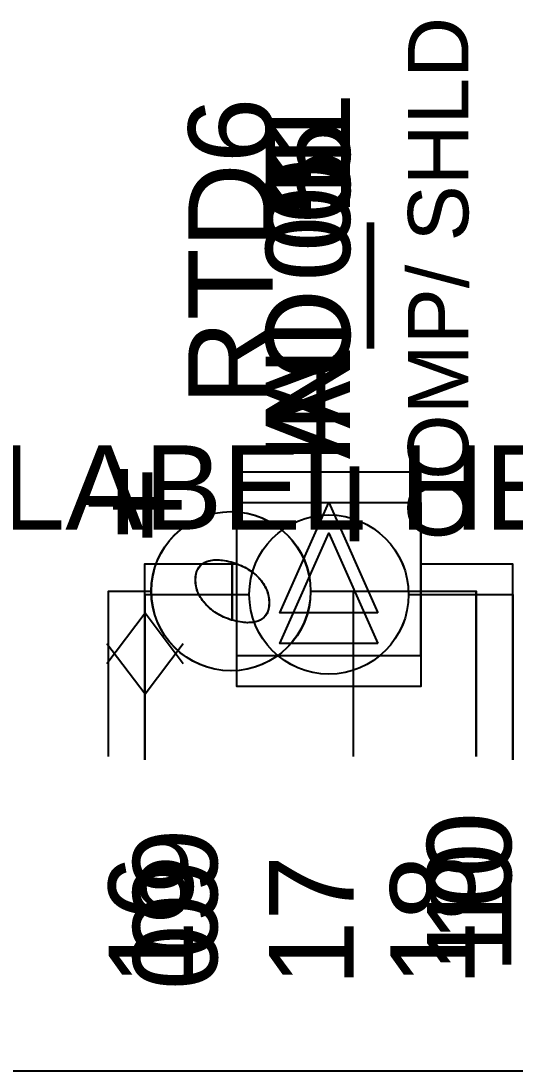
# Model space of a CAD drawing. Extents: x 1.1 to 23.7, y 0.2 to 17.2.
# Drawn here: x 11.245 to 11.648, y 4.132 to 4.989 of the extents above; entities that cross this region are included whole.
import ezdxf

# ---------------------------------------------------------------- set-up
doc = ezdxf.new("R2010")
doc.units = 0
doc.header["$MEASUREMENT"] = 0
for name, color, linetype in [('4_01__0-__NO_CARD', 7, 'CONTINUOUS'), ('4_02__B-___3__DI___4__DO__', 7, 'CONTINUOUS'), ('4_03__1-___4__DI___4__DO', 7, 'CONTINUOUS'), ('4_04__C-___4__DI___4__FHCI', 7, 'CONTINUOUS'), ('4_05__5-___8__AI', 7, 'CONTINUOUS'), ('4_06__6-___4__AI___4__AO', 7, 'CONTINUOUS'), ('4_07__3-___8__DI', 7, 'CONTINUOUS'), ('4_08__D-___4__DI___2__FORM', 7, 'CONTINUOUS'), ('5_01__9-_0-___10__RTD___NO', 7, 'CONTINUOUS'), ('5_02__9-_B-___10__RTD____3', 7, 'CONTINUOUS'), ('5_03__9-_1-___10__RTD____4', 7, 'CONTINUOUS'), ('5_04__9-_C-___10__RTD____4', 7, 'CONTINUOUS'), ('5_05__9-_5-___10__RTD____8', 7, 'CONTINUOUS'), ('5_06__9-_6-___10__RTD____4', 7, 'CONTINUOUS'), ('5_07__9-_71___10__RTD____3', 7, 'CONTINUOUS'), ('5_08__9-_72___10__RTD____5', 7, 'CONTINUOUS'), ('5_09__9-_73___10__RTD____5', 7, 'CONTINUOUS'), ('5_10__9-_74___10__RTD____3', 7, 'CONTINUOUS'), ('5_11__9-_75___10__RTD____5', 7, 'CONTINUOUS'), ('5_12__9-_76___10__RTD____5', 7, 'CONTINUOUS'), ('5_13__9-_3-___10__RTD____8', 7, 'CONTINUOUS'), ('5_14__9-_D-___10__RTD____4', 7, 'CONTINUOUS'), ('7_00______DWG_', 7, 'CONTINUOUS')]:
    doc.layers.add(name, color=color, linetype=linetype)
doc.styles.add('ARIAL', font='arial.ttf')

msp = doc.modelspace()

# ---------------------------------------------------------------- linework, layer by layer
at = {"layer": '4_02__B-___3__DI___4__DO__'}
for points in [[(11.57149, 4.59604), (11.57149, 4.44605), (11.42151, 4.44605), (11.42151, 4.59604), (11.57149, 4.59604)], [(11.53647, 4.48105), (11.45647, 4.48105), (11.49649, 4.57105), (11.53647, 4.48105)], [(11.34643, 4.38607), (11.34641, 4.52105), (11.42148, 4.52105)], [(11.57152, 4.52105), (11.64662, 4.52105), (11.64662, 4.38607)], [(11.31521, 4.48105), (11.34645, 4.43983), (11.37766, 4.48105)]]:
    msp.add_lwpolyline(points, dxfattribs=at)
at = {"layer": '4_03__1-___4__DI___4__DO'}
for points in [[(11.34662, 4.38607), (11.3466, 4.52105), (11.43161, 4.52105)], [(11.56163, 4.52105), (11.64662, 4.52105), (11.64662, 4.38607)]]:
    msp.add_lwpolyline(points, dxfattribs=at)
msp.add_circle((11.49662, 4.52105), 0.06501, dxfattribs=at)
at = {"layer": '4_04__C-___4__DI___4__FHCI'}
for points in [[(11.34662, 4.38607), (11.3466, 4.52105), (11.43161, 4.52105)], [(11.56163, 4.52105), (11.64662, 4.52105), (11.64662, 4.38607)]]:
    msp.add_lwpolyline(points, dxfattribs=at)
msp.add_circle((11.49662, 4.52105), 0.06501, dxfattribs=at)
at = {"layer": '4_05__5-___8__AI'}
for points in [[(11.57145, 4.62103), (11.57145, 4.47104), (11.42148, 4.47104), (11.42148, 4.62103), (11.57145, 4.62103)], [(11.53643, 4.50604), (11.45643, 4.50604), (11.49644, 4.59604), (11.53643, 4.50604)], [(11.34646, 4.41107), (11.34643, 4.54605), (11.42145, 4.54605)], [(11.57148, 4.54605), (11.64658, 4.54605), (11.64658, 4.41107)], [(11.31524, 4.46483), (11.34647, 4.50606), (11.37767, 4.46483)]]:
    msp.add_lwpolyline(points, dxfattribs=at)
at = {"layer": '4_06__6-___4__AI___4__AO'}
for points in [[(11.57145, 4.62103), (11.57145, 4.47104), (11.42148, 4.47104), (11.42148, 4.62103), (11.57145, 4.62103)], [(11.53643, 4.50604), (11.45643, 4.50604), (11.49644, 4.59604), (11.53643, 4.50604)], [(11.34646, 4.41107), (11.34643, 4.54605), (11.42145, 4.54605)], [(11.57148, 4.54605), (11.64658, 4.54605), (11.64658, 4.41107)], [(11.31524, 4.46483), (11.34647, 4.50606), (11.37767, 4.46483)]]:
    msp.add_lwpolyline(points, dxfattribs=at)
at = {"layer": '4_07__3-___8__DI'}
for points in [[(11.34661, 4.38607), (11.34658, 4.52105), (11.43157, 4.52105)], [(11.56159, 4.52105), (11.64658, 4.52105), (11.64658, 4.38607)]]:
    msp.add_lwpolyline(points, dxfattribs=at)
msp.add_circle((11.49661, 4.52105), 0.06501, dxfattribs=at)
at = {"layer": '4_08__D-___4__DI___2__FORM'}
for points in [[(11.34662, 4.38607), (11.3466, 4.52105), (11.43161, 4.52105)], [(11.56163, 4.52105), (11.64662, 4.52105), (11.64662, 4.38607)]]:
    msp.add_lwpolyline(points, dxfattribs=at)
msp.add_circle((11.49662, 4.52105), 0.06501, dxfattribs=at)
at = {"layer": '5_01__9-_0-___10__RTD___NO'}
msp.add_lwpolyline([(11.38816, 4.53812, -0.142809), (11.39178, 4.54484, -0.133591), (11.39867, 4.54855, -0.092808), (11.40959, 4.54901, -0.064862), (11.42324, 4.54536, -0.069413), (11.4348, 4.53868, -0.080606), (11.44297, 4.52988, -0.095091), (11.44725, 4.51968, -0.105199), (11.44725, 4.50915, -0.143025), (11.44364, 4.50248, -0.13326), (11.43674, 4.49878, -0.092572), (11.42582, 4.49833, -0.064853), (11.41217, 4.50198, -0.069271), (11.40061, 4.50866, -0.080417), (11.39244, 4.51744, -0.095121), (11.38816, 4.52759, -0.105163)], format="xyb", close=True, dxfattribs=at)
for points in [[(11.4177, 4.50004), (11.4177, 4.5473)], [(11.31658, 4.3887), (11.31655, 4.52368), (11.35155, 4.52368)], [(11.48154, 4.52368), (11.61658, 4.52368), (11.61658, 4.3887)], [(11.51657, 4.3887), (11.51657, 4.52368)]]:
    msp.add_lwpolyline(points, dxfattribs=at)
msp.add_circle((11.41654, 4.52368), 0.065, dxfattribs=at)
at = {"layer": '5_02__9-_B-___10__RTD____3'}
msp.add_lwpolyline([(11.38816, 4.53812, -0.142809), (11.39178, 4.54484, -0.133591), (11.39867, 4.54855, -0.092808), (11.40959, 4.54901, -0.064862), (11.42324, 4.54536, -0.069413), (11.4348, 4.53868, -0.080606), (11.44297, 4.52988, -0.095091), (11.44725, 4.51968, -0.105199), (11.44725, 4.50915, -0.143025), (11.44364, 4.50248, -0.13326), (11.43674, 4.49878, -0.092572), (11.42582, 4.49833, -0.064853), (11.41217, 4.50198, -0.069271), (11.40061, 4.50866, -0.080417), (11.39244, 4.51744, -0.095121), (11.38816, 4.52759, -0.105163)], format="xyb", close=True, dxfattribs=at)
for points in [[(11.4177, 4.50004), (11.4177, 4.5473)], [(11.31658, 4.3887), (11.31655, 4.52368), (11.35155, 4.52368)], [(11.48154, 4.52368), (11.61658, 4.52368), (11.61658, 4.3887)], [(11.51657, 4.3887), (11.51657, 4.52368)]]:
    msp.add_lwpolyline(points, dxfattribs=at)
msp.add_circle((11.41654, 4.52368), 0.065, dxfattribs=at)
at = {"layer": '5_03__9-_1-___10__RTD____4'}
msp.add_lwpolyline([(11.38816, 4.53812, -0.142809), (11.39178, 4.54484, -0.133591), (11.39867, 4.54855, -0.092808), (11.40959, 4.54901, -0.064862), (11.42324, 4.54536, -0.069413), (11.4348, 4.53868, -0.080606), (11.44297, 4.52988, -0.095091), (11.44725, 4.51968, -0.105199), (11.44725, 4.50915, -0.143025), (11.44364, 4.50248, -0.13326), (11.43674, 4.49878, -0.092572), (11.42582, 4.49833, -0.064853), (11.41217, 4.50198, -0.069271), (11.40061, 4.50866, -0.080417), (11.39244, 4.51744, -0.095121), (11.38816, 4.52759, -0.105163)], format="xyb", close=True, dxfattribs=at)
for points in [[(11.4177, 4.50004), (11.4177, 4.5473)], [(11.31658, 4.3887), (11.31655, 4.52368), (11.35155, 4.52368)], [(11.48154, 4.52368), (11.61658, 4.52368), (11.61658, 4.3887)], [(11.51657, 4.3887), (11.51657, 4.52368)]]:
    msp.add_lwpolyline(points, dxfattribs=at)
msp.add_circle((11.41654, 4.52368), 0.065, dxfattribs=at)
at = {"layer": '5_04__9-_C-___10__RTD____4'}
msp.add_lwpolyline([(11.38816, 4.53812, -0.142809), (11.39178, 4.54484, -0.133591), (11.39867, 4.54855, -0.092808), (11.40959, 4.54901, -0.064862), (11.42324, 4.54536, -0.069413), (11.4348, 4.53868, -0.080606), (11.44297, 4.52988, -0.095091), (11.44725, 4.51968, -0.105199), (11.44725, 4.50915, -0.143025), (11.44364, 4.50248, -0.13326), (11.43674, 4.49878, -0.092572), (11.42582, 4.49833, -0.064853), (11.41217, 4.50198, -0.069271), (11.40061, 4.50866, -0.080417), (11.39244, 4.51744, -0.095121), (11.38816, 4.52759, -0.105163)], format="xyb", close=True, dxfattribs=at)
for points in [[(11.4177, 4.50004), (11.4177, 4.5473)], [(11.31658, 4.3887), (11.31655, 4.52368), (11.35155, 4.52368)], [(11.48154, 4.52368), (11.61658, 4.52368), (11.61658, 4.3887)], [(11.51657, 4.3887), (11.51657, 4.52368)]]:
    msp.add_lwpolyline(points, dxfattribs=at)
msp.add_circle((11.41654, 4.52368), 0.065, dxfattribs=at)
at = {"layer": '5_05__9-_5-___10__RTD____8'}
msp.add_lwpolyline([(11.38816, 4.53812, -0.142809), (11.39178, 4.54484, -0.133591), (11.39867, 4.54855, -0.092808), (11.40959, 4.54901, -0.064862), (11.42324, 4.54536, -0.069413), (11.4348, 4.53868, -0.080606), (11.44297, 4.52988, -0.095091), (11.44725, 4.51968, -0.105199), (11.44725, 4.50915, -0.143025), (11.44364, 4.50248, -0.13326), (11.43674, 4.49878, -0.092572), (11.42582, 4.49833, -0.064853), (11.41217, 4.50198, -0.069271), (11.40061, 4.50866, -0.080417), (11.39244, 4.51744, -0.095121), (11.38816, 4.52759, -0.105163)], format="xyb", close=True, dxfattribs=at)
for points in [[(11.4177, 4.50004), (11.4177, 4.5473)], [(11.31658, 4.3887), (11.31655, 4.52368), (11.35155, 4.52368)], [(11.48154, 4.52368), (11.61658, 4.52368), (11.61658, 4.3887)], [(11.51657, 4.3887), (11.51657, 4.52368)]]:
    msp.add_lwpolyline(points, dxfattribs=at)
msp.add_circle((11.41654, 4.52368), 0.065, dxfattribs=at)
at = {"layer": '5_06__9-_6-___10__RTD____4'}
msp.add_lwpolyline([(11.38816, 4.53812, -0.142809), (11.39178, 4.54484, -0.133591), (11.39867, 4.54855, -0.092808), (11.40959, 4.54901, -0.064862), (11.42324, 4.54536, -0.069413), (11.4348, 4.53868, -0.080606), (11.44297, 4.52988, -0.095091), (11.44725, 4.51968, -0.105199), (11.44725, 4.50915, -0.143025), (11.44364, 4.50248, -0.13326), (11.43674, 4.49878, -0.092572), (11.42582, 4.49833, -0.064853), (11.41217, 4.50198, -0.069271), (11.40061, 4.50866, -0.080417), (11.39244, 4.51744, -0.095121), (11.38816, 4.52759, -0.105163)], format="xyb", close=True, dxfattribs=at)
for points in [[(11.4177, 4.50004), (11.4177, 4.5473)], [(11.31658, 4.3887), (11.31655, 4.52368), (11.35155, 4.52368)], [(11.48154, 4.52368), (11.61658, 4.52368), (11.61658, 4.3887)], [(11.51657, 4.3887), (11.51657, 4.52368)]]:
    msp.add_lwpolyline(points, dxfattribs=at)
msp.add_circle((11.41654, 4.52368), 0.065, dxfattribs=at)
at = {"layer": '5_07__9-_71___10__RTD____3'}
msp.add_lwpolyline([(11.38816, 4.53812, -0.142809), (11.39178, 4.54484, -0.133591), (11.39867, 4.54855, -0.092808), (11.40959, 4.54901, -0.064862), (11.42324, 4.54536, -0.069413), (11.4348, 4.53868, -0.080606), (11.44297, 4.52988, -0.095091), (11.44725, 4.51968, -0.105199), (11.44725, 4.50915, -0.143025), (11.44364, 4.50248, -0.13326), (11.43674, 4.49878, -0.092572), (11.42582, 4.49833, -0.064853), (11.41217, 4.50198, -0.069271), (11.40061, 4.50866, -0.080417), (11.39244, 4.51744, -0.095121), (11.38816, 4.52759, -0.105163)], format="xyb", close=True, dxfattribs=at)
for points in [[(11.4177, 4.50004), (11.4177, 4.5473)], [(11.31658, 4.3887), (11.31655, 4.52368), (11.35155, 4.52368)], [(11.48154, 4.52368), (11.61658, 4.52368), (11.61658, 4.3887)], [(11.51657, 4.3887), (11.51657, 4.52368)]]:
    msp.add_lwpolyline(points, dxfattribs=at)
msp.add_circle((11.41654, 4.52368), 0.065, dxfattribs=at)
at = {"layer": '5_08__9-_72___10__RTD____5'}
msp.add_lwpolyline([(11.38816, 4.53812, -0.142809), (11.39178, 4.54484, -0.133591), (11.39867, 4.54855, -0.092808), (11.40959, 4.54901, -0.064862), (11.42324, 4.54536, -0.069413), (11.4348, 4.53868, -0.080606), (11.44297, 4.52988, -0.095091), (11.44725, 4.51968, -0.105199), (11.44725, 4.50915, -0.143025), (11.44364, 4.50248, -0.13326), (11.43674, 4.49878, -0.092572), (11.42582, 4.49833, -0.064853), (11.41217, 4.50198, -0.069271), (11.40061, 4.50866, -0.080417), (11.39244, 4.51744, -0.095121), (11.38816, 4.52759, -0.105163)], format="xyb", close=True, dxfattribs=at)
for points in [[(11.4177, 4.50004), (11.4177, 4.5473)], [(11.31658, 4.3887), (11.31655, 4.52368), (11.35155, 4.52368)], [(11.48154, 4.52368), (11.61658, 4.52368), (11.61658, 4.3887)], [(11.51657, 4.3887), (11.51657, 4.52368)]]:
    msp.add_lwpolyline(points, dxfattribs=at)
msp.add_circle((11.41654, 4.52368), 0.065, dxfattribs=at)
at = {"layer": '5_09__9-_73___10__RTD____5'}
msp.add_lwpolyline([(11.38816, 4.53812, -0.142809), (11.39178, 4.54484, -0.133591), (11.39867, 4.54855, -0.092808), (11.40959, 4.54901, -0.064862), (11.42324, 4.54536, -0.069413), (11.4348, 4.53868, -0.080606), (11.44297, 4.52988, -0.095091), (11.44725, 4.51968, -0.105199), (11.44725, 4.50915, -0.143025), (11.44364, 4.50248, -0.13326), (11.43674, 4.49878, -0.092572), (11.42582, 4.49833, -0.064853), (11.41217, 4.50198, -0.069271), (11.40061, 4.50866, -0.080417), (11.39244, 4.51744, -0.095121), (11.38816, 4.52759, -0.105163)], format="xyb", close=True, dxfattribs=at)
for points in [[(11.4177, 4.50004), (11.4177, 4.5473)], [(11.31658, 4.3887), (11.31655, 4.52368), (11.35155, 4.52368)], [(11.48154, 4.52368), (11.61658, 4.52368), (11.61658, 4.3887)], [(11.51657, 4.3887), (11.51657, 4.52368)]]:
    msp.add_lwpolyline(points, dxfattribs=at)
msp.add_circle((11.41654, 4.52368), 0.065, dxfattribs=at)
at = {"layer": '5_10__9-_74___10__RTD____3'}
msp.add_lwpolyline([(11.38828, 4.53812, -0.142809), (11.3919, 4.54484, -0.133591), (11.39879, 4.54855, -0.092808), (11.40972, 4.54901, -0.064862), (11.42336, 4.54536, -0.069413), (11.43492, 4.53868, -0.080606), (11.4431, 4.52988, -0.095091), (11.44737, 4.51968, -0.105199), (11.44737, 4.50915, -0.143025), (11.44376, 4.50248, -0.13326), (11.43687, 4.49878, -0.092572), (11.42594, 4.49833, -0.064853), (11.41229, 4.50198, -0.069271), (11.40074, 4.50866, -0.080417), (11.39256, 4.51744, -0.095121), (11.38828, 4.52759, -0.105163)], format="xyb", close=True, dxfattribs=at)
for points in [[(11.41783, 4.50004), (11.41783, 4.5473)], [(11.3167, 4.3887), (11.31668, 4.52368), (11.35167, 4.52368)], [(11.48166, 4.52368), (11.6167, 4.52368), (11.6167, 4.3887)], [(11.5167, 4.3887), (11.5167, 4.52368)]]:
    msp.add_lwpolyline(points, dxfattribs=at)
msp.add_circle((11.41666, 4.52368), 0.065, dxfattribs=at)
at = {"layer": '5_11__9-_75___10__RTD____5'}
msp.add_lwpolyline([(11.38828, 4.53812, -0.142809), (11.3919, 4.54484, -0.133591), (11.39879, 4.54855, -0.092808), (11.40972, 4.54901, -0.064862), (11.42336, 4.54536, -0.069413), (11.43492, 4.53868, -0.080606), (11.4431, 4.52988, -0.095091), (11.44737, 4.51968, -0.105199), (11.44737, 4.50915, -0.143025), (11.44376, 4.50248, -0.13326), (11.43687, 4.49878, -0.092572), (11.42594, 4.49833, -0.064853), (11.41229, 4.50198, -0.069271), (11.40074, 4.50866, -0.080417), (11.39256, 4.51744, -0.095121), (11.38828, 4.52759, -0.105163)], format="xyb", close=True, dxfattribs=at)
for points in [[(11.41783, 4.50004), (11.41783, 4.5473)], [(11.3167, 4.3887), (11.31668, 4.52368), (11.35167, 4.52368)], [(11.48166, 4.52368), (11.6167, 4.52368), (11.6167, 4.3887)], [(11.5167, 4.3887), (11.5167, 4.52368)]]:
    msp.add_lwpolyline(points, dxfattribs=at)
msp.add_circle((11.41666, 4.52368), 0.065, dxfattribs=at)
at = {"layer": '5_12__9-_76___10__RTD____5'}
msp.add_lwpolyline([(11.38828, 4.53812, -0.142809), (11.3919, 4.54484, -0.133591), (11.39879, 4.54855, -0.092808), (11.40972, 4.54901, -0.064862), (11.42336, 4.54536, -0.069413), (11.43492, 4.53868, -0.080606), (11.4431, 4.52988, -0.095091), (11.44737, 4.51968, -0.105199), (11.44737, 4.50915, -0.143025), (11.44376, 4.50248, -0.13326), (11.43687, 4.49878, -0.092572), (11.42594, 4.49833, -0.064853), (11.41229, 4.50198, -0.069271), (11.40074, 4.50866, -0.080417), (11.39256, 4.51744, -0.095121), (11.38828, 4.52759, -0.105163)], format="xyb", close=True, dxfattribs=at)
for points in [[(11.41783, 4.50004), (11.41783, 4.5473)], [(11.3167, 4.3887), (11.31668, 4.52368), (11.35167, 4.52368)], [(11.48166, 4.52368), (11.6167, 4.52368), (11.6167, 4.3887)], [(11.5167, 4.3887), (11.5167, 4.52368)]]:
    msp.add_lwpolyline(points, dxfattribs=at)
msp.add_circle((11.41666, 4.52368), 0.065, dxfattribs=at)
at = {"layer": '5_13__9-_3-___10__RTD____8'}
msp.add_lwpolyline([(11.38828, 4.53812, -0.142809), (11.3919, 4.54484, -0.133591), (11.39879, 4.54855, -0.092808), (11.40972, 4.54901, -0.064862), (11.42336, 4.54536, -0.069413), (11.43492, 4.53868, -0.080606), (11.4431, 4.52988, -0.095091), (11.44737, 4.51968, -0.105199), (11.44737, 4.50915, -0.143025), (11.44376, 4.50248, -0.13326), (11.43687, 4.49878, -0.092572), (11.42594, 4.49833, -0.064853), (11.41229, 4.50198, -0.069271), (11.40074, 4.50866, -0.080417), (11.39256, 4.51744, -0.095121), (11.38828, 4.52759, -0.105163)], format="xyb", close=True, dxfattribs=at)
for points in [[(11.41783, 4.50004), (11.41783, 4.5473)], [(11.3167, 4.3887), (11.31668, 4.52368), (11.35167, 4.52368)], [(11.48166, 4.52368), (11.6167, 4.52368), (11.6167, 4.3887)], [(11.5167, 4.3887), (11.5167, 4.52368)]]:
    msp.add_lwpolyline(points, dxfattribs=at)
msp.add_circle((11.41666, 4.52368), 0.065, dxfattribs=at)
at = {"layer": '5_14__9-_D-___10__RTD____4'}
msp.add_lwpolyline([(11.38828, 4.53812, -0.142809), (11.3919, 4.54484, -0.133591), (11.39879, 4.54855, -0.092808), (11.40972, 4.54901, -0.064862), (11.42336, 4.54536, -0.069413), (11.43492, 4.53868, -0.080606), (11.4431, 4.52988, -0.095091), (11.44737, 4.51968, -0.105199), (11.44737, 4.50915, -0.143025), (11.44376, 4.50248, -0.13326), (11.43687, 4.49878, -0.092572), (11.42594, 4.49833, -0.064853), (11.41229, 4.50198, -0.069271), (11.40074, 4.50866, -0.080417), (11.39256, 4.51744, -0.095121), (11.38828, 4.52759, -0.105163)], format="xyb", close=True, dxfattribs=at)
for points in [[(11.41783, 4.50004), (11.41783, 4.5473)], [(11.3167, 4.3887), (11.31668, 4.52368), (11.35167, 4.52368)], [(11.48166, 4.52368), (11.6167, 4.52368), (11.6167, 4.3887)], [(11.5167, 4.3887), (11.5167, 4.52368)]]:
    msp.add_lwpolyline(points, dxfattribs=at)
msp.add_circle((11.41666, 4.52368), 0.065, dxfattribs=at)
at = {"layer": '7_00______DWG_'}
msp.add_lwpolyline([(9.22076, 4.1321), (13.0907, 4.1321)], dxfattribs=at)

# ---------------------------------------------------------------- texts
at = {"layer": '4_01__0-__NO_CARD', "style": 'ARIAL'}
msp.add_text('PLACE EXPANSION CARD LABEL HERE', height=0.0688333, dxfattribs=at).set_placement((9.999, 4.57397))
at = {"layer": '4_02__B-___3__DI___4__DO__', "style": 'ARIAL'}
for s, height, p in [('AO_01', 0.068833, (11.51383, 4.63144)), ('+', 0.07867, (11.38636, 4.56205)), ('10', 0.068833, (11.64551, 4.21154)), ('09', 0.068833, (11.4055, 4.19812))]:
    msp.add_text(s, height=height, rotation=90, dxfattribs=at).set_placement(p)
at = {"layer": '4_03__1-___4__DI___4__DO', "style": 'ARIAL'}
for s, p in [('IN_01', (11.51383, 4.62693)), ('10', (11.64551, 4.21154)), ('09', (11.4055, 4.19812))]:
    msp.add_text(s, height=0.068833, rotation=90, dxfattribs=at).set_placement(p)
at = {"layer": '4_04__C-___4__DI___4__FHCI', "style": 'ARIAL'}
for s, p in [('IN_01', (11.51383, 4.62693)), ('10', (11.64551, 4.21154)), ('09', (11.4055, 4.19812))]:
    msp.add_text(s, height=0.068833, rotation=90, dxfattribs=at).set_placement(p)
at = {"layer": '4_05__5-___8__AI', "style": 'ARIAL'}
for s, p in [('AI_05', (11.51379, 4.65643)), ('10', (11.64547, 4.2365)), ('09', (11.40548, 4.22308))]:
    msp.add_text(s, height=0.068833, rotation=90, dxfattribs=at).set_placement(p)
at = {"layer": '4_06__6-___4__AI___4__AO', "style": 'ARIAL'}
for s, p in [('AI_01', (11.51379, 4.65643)), ('10', (11.64547, 4.2365)), ('09', (11.40548, 4.22308))]:
    msp.add_text(s, height=0.068833, rotation=90, dxfattribs=at).set_placement(p)
at = {"layer": '4_07__3-___8__DI', "style": 'ARIAL'}
for s, p in [('IN_05', (11.51382, 4.62693)), ('10', (11.64551, 4.21154)), ('09', (11.4055, 4.19812))]:
    msp.add_text(s, height=0.068833, rotation=90, dxfattribs=at).set_placement(p)
at = {"layer": '4_08__D-___4__DI___2__FORM', "style": 'ARIAL'}
for s, p in [('IN_01', (11.51383, 4.62693)), ('10', (11.64551, 4.21154)), ('09', (11.4055, 4.19812))]:
    msp.add_text(s, height=0.068833, rotation=90, dxfattribs=at).set_placement(p)
at = {"layer": '5_01__9-_0-___10__RTD___NO', "style": 'ARIAL'}
for s, height, p in [('COMP/ SHLD', 0.049167, (11.6103, 4.56501)), ('RTD6', 0.068833, (11.45061, 4.67548)), ('+', 0.07867, (11.36635, 4.56468)), ('–', 0.07867, (11.54636, 4.56452)), ('16', 0.068833, (11.3855, 4.20135)), ('17', 0.068833, (11.5166, 4.20135)), ('18', 0.068833, (11.61549, 4.20135))]:
    msp.add_text(s, height=height, rotation=90, dxfattribs=at).set_placement(p)
at = {"layer": '5_02__9-_B-___10__RTD____3', "style": 'ARIAL'}
for s, height, p in [('COMP/ SHLD', 0.049167, (11.6103, 4.56501)), ('RTD6', 0.068833, (11.45061, 4.67548)), ('+', 0.07867, (11.36635, 4.56468)), ('–', 0.07867, (11.54636, 4.56452)), ('16', 0.068833, (11.3855, 4.20135)), ('17', 0.068833, (11.5166, 4.20135)), ('18', 0.068833, (11.61549, 4.20135))]:
    msp.add_text(s, height=height, rotation=90, dxfattribs=at).set_placement(p)
at = {"layer": '5_03__9-_1-___10__RTD____4', "style": 'ARIAL'}
for s, height, p in [('COMP/ SHLD', 0.049167, (11.6103, 4.56501)), ('RTD6', 0.068833, (11.45061, 4.67548)), ('+', 0.07867, (11.36635, 4.56468)), ('–', 0.07867, (11.54636, 4.56452)), ('16', 0.068833, (11.3855, 4.20135)), ('17', 0.068833, (11.5166, 4.20135)), ('18', 0.068833, (11.61549, 4.20135))]:
    msp.add_text(s, height=height, rotation=90, dxfattribs=at).set_placement(p)
at = {"layer": '5_04__9-_C-___10__RTD____4', "style": 'ARIAL'}
for s, height, p in [('COMP/ SHLD', 0.049167, (11.6103, 4.56501)), ('RTD6', 0.068833, (11.45061, 4.67548)), ('+', 0.07867, (11.36635, 4.56468)), ('–', 0.07867, (11.54636, 4.56452)), ('16', 0.068833, (11.3855, 4.20135)), ('17', 0.068833, (11.5166, 4.20135)), ('18', 0.068833, (11.61549, 4.20135))]:
    msp.add_text(s, height=height, rotation=90, dxfattribs=at).set_placement(p)
at = {"layer": '5_05__9-_5-___10__RTD____8', "style": 'ARIAL'}
for s, height, p in [('COMP/ SHLD', 0.049167, (11.6103, 4.56501)), ('RTD6', 0.068833, (11.45061, 4.67548)), ('+', 0.07867, (11.36635, 4.56468)), ('–', 0.07867, (11.54636, 4.56452)), ('16', 0.068833, (11.3855, 4.20135)), ('17', 0.068833, (11.5166, 4.20135)), ('18', 0.068833, (11.61549, 4.20135))]:
    msp.add_text(s, height=height, rotation=90, dxfattribs=at).set_placement(p)
at = {"layer": '5_06__9-_6-___10__RTD____4', "style": 'ARIAL'}
for s, height, p in [('COMP/ SHLD', 0.049167, (11.6103, 4.56501)), ('RTD6', 0.068833, (11.45061, 4.67548)), ('+', 0.07867, (11.36635, 4.56468)), ('–', 0.07867, (11.54636, 4.56452)), ('16', 0.068833, (11.3855, 4.20135)), ('17', 0.068833, (11.5166, 4.20135)), ('18', 0.068833, (11.61549, 4.20135))]:
    msp.add_text(s, height=height, rotation=90, dxfattribs=at).set_placement(p)
at = {"layer": '5_07__9-_71___10__RTD____3', "style": 'ARIAL'}
for s, height, p in [('COMP/ SHLD', 0.049167, (11.6103, 4.56501)), ('RTD6', 0.068833, (11.45061, 4.67548)), ('+', 0.07867, (11.36635, 4.56468)), ('–', 0.07867, (11.54636, 4.56452)), ('16', 0.068833, (11.3855, 4.20135)), ('17', 0.068833, (11.5166, 4.20135)), ('18', 0.068833, (11.61549, 4.20135))]:
    msp.add_text(s, height=height, rotation=90, dxfattribs=at).set_placement(p)
at = {"layer": '5_08__9-_72___10__RTD____5', "style": 'ARIAL'}
for s, height, p in [('COMP/ SHLD', 0.049167, (11.6103, 4.56501)), ('RTD6', 0.068833, (11.45061, 4.67548)), ('+', 0.07867, (11.36635, 4.56468)), ('–', 0.07867, (11.54636, 4.56452)), ('16', 0.068833, (11.3855, 4.20135)), ('17', 0.068833, (11.5166, 4.20135)), ('18', 0.068833, (11.61549, 4.20135))]:
    msp.add_text(s, height=height, rotation=90, dxfattribs=at).set_placement(p)
at = {"layer": '5_09__9-_73___10__RTD____5', "style": 'ARIAL'}
for s, height, p in [('COMP/ SHLD', 0.049167, (11.6103, 4.56501)), ('RTD6', 0.068833, (11.45061, 4.67548)), ('+', 0.07867, (11.36635, 4.56468)), ('–', 0.07867, (11.54636, 4.56452)), ('16', 0.068833, (11.3855, 4.20135)), ('17', 0.068833, (11.5166, 4.20135)), ('18', 0.068833, (11.61549, 4.20135))]:
    msp.add_text(s, height=height, rotation=90, dxfattribs=at).set_placement(p)
at = {"layer": '5_10__9-_74___10__RTD____3', "style": 'ARIAL'}
for s, height, p in [('COMP/ SHLD', 0.049167, (11.61043, 4.56501)), ('RTD6', 0.068833, (11.45073, 4.67548)), ('+', 0.07867, (11.36647, 4.56468)), ('–', 0.07867, (11.54648, 4.56452)), ('16', 0.068833, (11.38563, 4.20135)), ('17', 0.068833, (11.51672, 4.20135)), ('18', 0.068833, (11.61561, 4.20135))]:
    msp.add_text(s, height=height, rotation=90, dxfattribs=at).set_placement(p)
at = {"layer": '5_11__9-_75___10__RTD____5', "style": 'ARIAL'}
for s, height, p in [('COMP/ SHLD', 0.049167, (11.61043, 4.56501)), ('RTD6', 0.068833, (11.45073, 4.67548)), ('+', 0.07867, (11.36647, 4.56468)), ('–', 0.07867, (11.54648, 4.56452)), ('16', 0.068833, (11.38563, 4.20135)), ('17', 0.068833, (11.51672, 4.20135)), ('18', 0.068833, (11.61561, 4.20135))]:
    msp.add_text(s, height=height, rotation=90, dxfattribs=at).set_placement(p)
at = {"layer": '5_12__9-_76___10__RTD____5', "style": 'ARIAL'}
for s, height, p in [('COMP/ SHLD', 0.049167, (11.61043, 4.56501)), ('RTD6', 0.068833, (11.45073, 4.67548)), ('+', 0.07867, (11.36647, 4.56468)), ('–', 0.07867, (11.54648, 4.56452)), ('16', 0.068833, (11.38563, 4.20135)), ('17', 0.068833, (11.51672, 4.20135)), ('18', 0.068833, (11.61561, 4.20135))]:
    msp.add_text(s, height=height, rotation=90, dxfattribs=at).set_placement(p)
at = {"layer": '5_13__9-_3-___10__RTD____8', "style": 'ARIAL'}
for s, height, p in [('COMP/ SHLD', 0.049167, (11.61043, 4.56501)), ('RTD6', 0.068833, (11.45073, 4.67548)), ('+', 0.07867, (11.36647, 4.56468)), ('–', 0.07867, (11.54648, 4.56452)), ('16', 0.068833, (11.38563, 4.20135)), ('17', 0.068833, (11.51672, 4.20135)), ('18', 0.068833, (11.61561, 4.20135))]:
    msp.add_text(s, height=height, rotation=90, dxfattribs=at).set_placement(p)
at = {"layer": '5_14__9-_D-___10__RTD____4', "style": 'ARIAL'}
for s, height, p in [('COMP/ SHLD', 0.049167, (11.61043, 4.56501)), ('RTD6', 0.068833, (11.45073, 4.67548)), ('+', 0.07867, (11.36647, 4.56468)), ('–', 0.07867, (11.54648, 4.56452)), ('16', 0.068833, (11.38563, 4.20135)), ('17', 0.068833, (11.51672, 4.20135)), ('18', 0.068833, (11.61561, 4.20135))]:
    msp.add_text(s, height=height, rotation=90, dxfattribs=at).set_placement(p)

doc.saveas('drawing.dxf')
